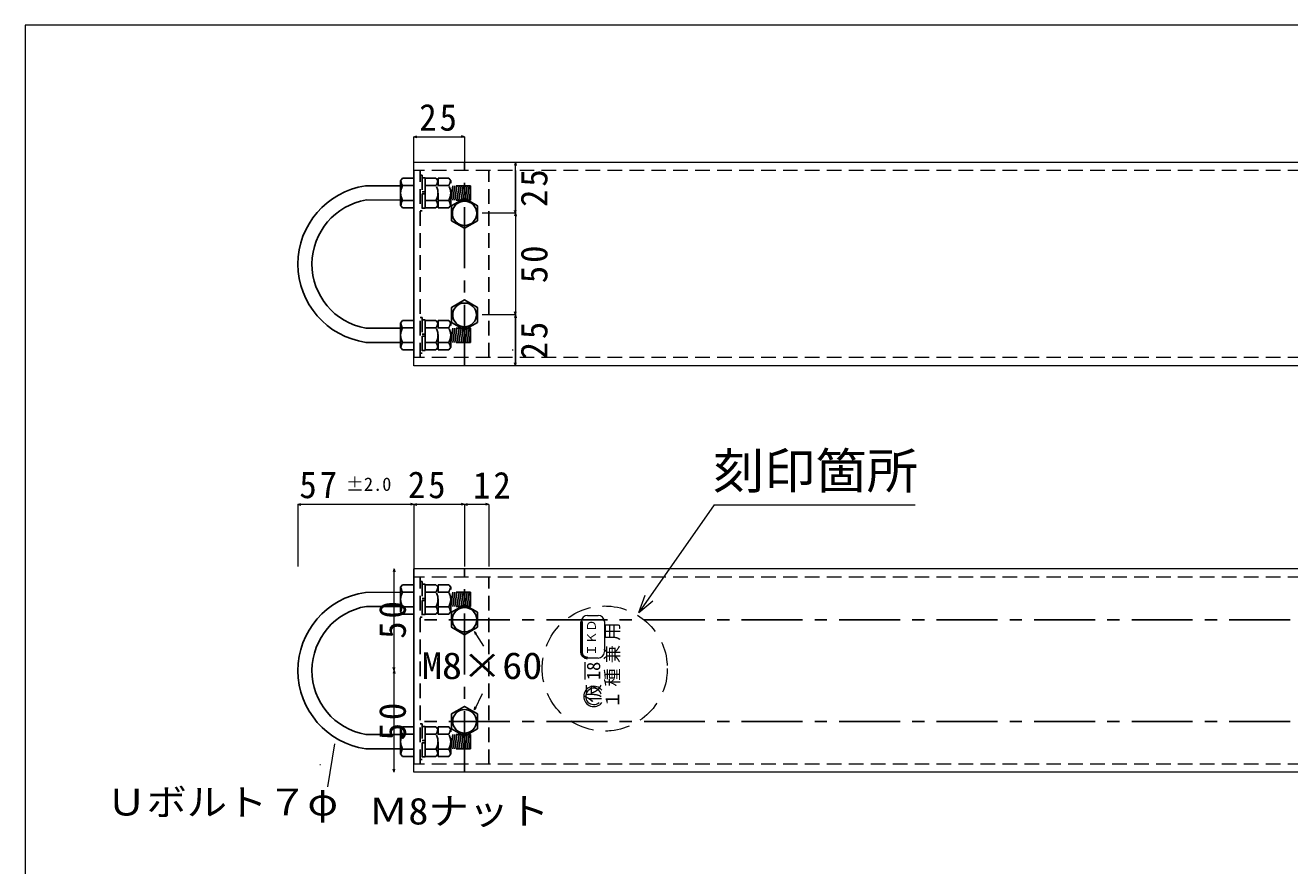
# Model space of a CAD drawing. Units: millimetres, scale not verified. Extents: x -791 to 4876, y -836 to 3020.
# Drawn here: x -791 to -168, y 209 to 623 of the extents above; entities that cross this region are included whole.
import ezdxf
from ezdxf.enums import TextEntityAlignment as Align

# ---------------------------------------------------------------- set-up
doc = ezdxf.new("R2010")
doc.units = ezdxf.units.MM
doc.header["$LTSCALE"] = 6
for name, pattern in [('CHAIN1', [8, 5, -1, 1, -1]), ('DASHED1', [1.8, 1.2, -0.6]), ('DASHED2', [3, 2, -1])]:
    doc.linetypes.add(name, pattern=pattern)
for name, color, linetype, lineweight in [('0-3', 7, 'Continuous', 18), ('0-A', 3, 'Continuous', 25), ('1-0', 7, 'Continuous', 18)]:
    doc.layers.add(name, color=color, linetype=linetype, lineweight=lineweight)
doc.styles.add('ＭＳ ゴシック', font='')
doc.styles.get('ＭＳ ゴシック').set_extended_font_data('MS Gothic')

msp = doc.modelspace()

# ---------------------------------------------------------------- linework, layer by layer
at = {"layer": '0-3'}
msp.add_lwpolyline([(-790.535, -589.047), (937.465, -589.047), (937.465, 622.953), (-790.535, 622.953)], close=True, dxfattribs=at)
at = {"layer": '0-A', "color": 4, "lineweight": 9}
for p, q in [((-599.347, 568.115), (-597.898, 568.503)), ((-599.347, 555.443), (-599.347, 568.115)), ((-599.347, 568.115), (-597.898, 567.727)), ((-574.347, 568.115), (-575.796, 567.727)), ((-574.347, 568.115), (-574.347, 555.443)), ((-549.347, 555.443), (-549.736, 553.994)), ((-549.347, 551.443), (-549.347, 555.443)), ((-549.347, 530.443), (-549.347, 555.443)), ((-549.347, 555.443), (-548.959, 553.994)), ((-549.347, 551.443), (-549.347, 455.443)), ((-549.347, 530.443), (-565.639, 530.443)), ((-549.347, 530.443), (-549.736, 531.892)), ((-549.347, 530.443), (-549.736, 528.994)), ((-549.347, 530.443), (-548.959, 531.892)), ((-549.347, 530.443), (-548.959, 528.994)), ((-549.347, 480.443), (-565.639, 480.443)), ((-549.347, 480.443), (-549.736, 481.892)), ((-549.347, 480.443), (-549.736, 478.994)), ((-549.347, 480.443), (-548.959, 481.892)), ((-549.347, 455.443), (-549.347, 480.443)), ((-549.347, 480.443), (-548.959, 478.994)), ((-549.347, 455.443), (-549.736, 456.892)), ((-549.347, 455.443), (-548.959, 456.892)), ((-656.347, 387.197), (-654.898, 387.586)), ((-656.347, 387.197), (-656.347, 356.666)), ((-656.347, 387.197), (-654.898, 386.809)), ((-599.347, 387.197), (-656.347, 387.197)), ((-599.347, 387.197), (-600.796, 387.586)), ((-599.347, 387.197), (-600.796, 386.809)), ((-599.347, 387.197), (-597.898, 387.586)), ((-574.347, 387.197), (-599.347, 387.197)), ((-599.347, 387.197), (-597.898, 386.809)), ((-599.347, 387.197), (-599.347, 321.108)), ((-574.347, 387.197), (-575.796, 387.586)), ((-574.347, 387.197), (-575.796, 386.809)), ((-574.347, 387.197), (-572.898, 387.586)), ((-562.347, 387.197), (-574.347, 387.197)), ((-574.347, 387.197), (-572.898, 386.809)), ((-574.347, 387.197), (-574.347, 356.666)), ((-562.347, 387.197), (-563.796, 387.586)), ((-562.347, 387.197), (-563.796, 386.809)), ((-562.347, 387.197), (-562.347, 356.666)), ((-609.029, 355.443), (-609.417, 353.994)), ((-609.029, 305.443), (-609.029, 355.443)), ((-609.029, 355.443), (-608.641, 353.994)), ((-569.512, 324.633), (-569.044, 323.207)), ((-609.029, 305.443), (-609.417, 306.892)), ((-609.029, 305.443), (-609.417, 303.994)), ((-609.029, 305.443), (-608.641, 306.892)), ((-609.029, 255.443), (-609.029, 305.443)), ((-609.029, 305.443), (-608.641, 303.994)), ((-565.635, 293.897), (-569.512, 286.144)), ((-569.512, 286.144), (-569.211, 287.614)), ((-569.512, 286.144), (-568.517, 287.266)), ((-641.673, 248.146), (-638.205, 269.337)), ((-645.574, 259.128), (-645.317, 259.128)), ((-609.029, 255.443), (-609.417, 256.892)), ((-609.029, 255.443), (-608.641, 256.892))]:
    msp.add_line(p, q, dxfattribs=at)
at = {"layer": '0-A', "color": 7, "lineweight": 18}
for p, q in [((215.993, 555.443), (-599.347, 555.443)), ((-599.347, 455.443), (-599.347, 555.443)), ((215.993, 455.443), (-599.347, 455.443)), ((-451.492, 387), (-352.599, 387)), ((-599.347, 351.443), (-599.347, 355.443)), ((215.993, 355.443), (-599.347, 355.443)), ((-488.487, 333.997), (-481.602, 339.792)), ((-514.977, 300.993), (-514.977, 309.632)), ((-514.713, 292.722), (-515.713, 292.722)), ((-599.347, 255.443), (-599.347, 259.443)), ((215.993, 255.443), (-599.347, 255.443))]:
    msp.add_line(p, q, dxfattribs=at)
at = {"layer": '0-A', "linetype": 'CHAIN1'}
for p, q in [((-574.347, 455.443), (-574.347, 555.443)), ((-574.347, 255.443), (-574.347, 355.443)), ((215.993, 330.443), (-599.347, 330.443)), ((215.993, 280.443), (-599.347, 280.443))]:
    msp.add_line(p, q, dxfattribs=at)
at = {"layer": '0-A', "color": 7, "linetype": 'DASHED1', "lineweight": 18}
for p, q in [((215.993, 551.443), (-599.347, 551.443)), ((215.993, 459.443), (-599.347, 459.443)), ((215.993, 351.443), (-599.347, 351.443)), ((215.993, 259.443), (-599.347, 259.443))]:
    msp.add_line(p, q, dxfattribs=at)
at = {"layer": '0-A'}
for p, q in [((-599.347, 459.443), (-599.347, 551.443)), ((-605.847, 543.943), (-623.104, 543.922)), ((-605.847, 534.493), (-605.847, 546.393)), ((-604.847, 544.068), (-599.347, 544.068)), ((-622.65, 536.995), (-605.847, 536.941)), ((-604.847, 536.818), (-599.347, 536.818)), ((-605.847, 534.493), (-604.847, 533.193)), ((-604.847, 533.193), (-599.347, 533.193)), ((-574.347, 523.081), (-567.972, 526.762)), ((-622.956, 473.943), (-605.847, 473.943)), ((-605.847, 464.493), (-605.847, 476.393)), ((-604.847, 474.068), (-599.347, 474.068)), ((-622.956, 466.943), (-605.847, 466.943)), ((-604.847, 466.818), (-599.347, 466.818)), ((-605.847, 464.493), (-604.847, 463.193)), ((-604.847, 463.193), (-599.347, 463.193)), ((-599.347, 259.443), (-599.347, 351.443)), ((-605.847, 343.943), (-623.104, 343.922)), ((-605.847, 334.493), (-605.847, 346.393)), ((-604.847, 344.068), (-599.347, 344.068)), ((-622.65, 336.995), (-605.847, 336.941)), ((-604.847, 336.818), (-599.347, 336.818)), ((-605.847, 334.493), (-604.847, 333.193)), ((-604.847, 333.193), (-599.347, 333.193)), ((-622.956, 273.943), (-605.847, 273.943)), ((-605.847, 264.493), (-605.847, 276.393)), ((-604.847, 274.068), (-599.347, 274.068)), ((-622.956, 266.943), (-605.847, 266.943)), ((-605.847, 264.493), (-604.847, 263.193)), ((-604.847, 266.818), (-599.347, 266.818)), ((-604.847, 263.193), (-599.347, 263.193))]:
    msp.add_line(p, q, dxfattribs=at)
at = {"layer": '0-A', "linetype": 'DASHED1'}
for p, q in [((-596.147, 459.443), (-596.147, 551.443)), ((-595.147, 549.193), (-596.147, 549.193)), ((-595.147, 549.193), (-595.147, 540.943)), ((-595.147, 547.943), (-593.647, 547.943)), ((-593.647, 547.943), (-593.647, 540.943)), ((-588.397, 547.693), (-593.647, 547.693)), ((-587.397, 546.393), (-588.397, 547.693)), ((-582.147, 547.693), (-587.397, 547.693)), ((-587.397, 533.193), (-587.397, 547.693)), ((-581.147, 546.393), (-582.147, 547.693)), ((-562.347, 459.443), (-562.347, 551.443)), ((-588.397, 544.068), (-593.647, 544.068)), ((-582.147, 544.068), (-587.397, 544.068)), ((-581.147, 534.493), (-581.147, 546.393)), ((-571.347, 543.943), (-581.147, 543.943)), ((-581.147, 536.943), (-580.097, 543.943)), ((-580.136, 536.943), (-579.085, 543.943)), ((-579.125, 536.943), (-578.074, 543.943)), ((-578.114, 536.943), (-577.063, 543.943)), ((-577.103, 536.943), (-576.052, 543.943)), ((-576.091, 536.943), (-575.041, 543.943)), ((-575.08, 536.943), (-574.029, 543.943)), ((-574.069, 536.943), (-573.018, 543.943)), ((-573.058, 536.943), (-572.007, 543.943)), ((-572.047, 536.943), (-571.347, 541.601)), ((-595.147, 540.943), (-593.647, 540.943)), ((-595.147, 539.943), (-595.147, 531.693)), ((-595.147, 539.943), (-593.647, 539.943)), ((-593.647, 540.943), (-593.647, 539.943)), ((-593.647, 539.943), (-593.647, 532.943)), ((-588.397, 536.818), (-593.647, 536.818)), ((-582.147, 536.818), (-587.397, 536.818)), ((-595.147, 531.693), (-596.147, 531.693)), ((-595.147, 532.943), (-593.647, 532.943)), ((-588.397, 533.193), (-593.647, 533.193)), ((-587.397, 534.493), (-588.397, 533.193)), ((-582.147, 533.193), (-587.397, 533.193)), ((-581.147, 534.493), (-582.147, 533.193)), ((-595.147, 479.193), (-596.147, 479.193)), ((-595.147, 479.193), (-595.147, 470.943)), ((-595.147, 477.943), (-593.647, 477.943)), ((-593.647, 477.943), (-593.647, 470.943)), ((-588.397, 477.693), (-593.647, 477.693)), ((-588.397, 474.068), (-593.647, 474.068)), ((-587.397, 476.393), (-588.397, 477.693)), ((-582.147, 477.693), (-587.397, 477.693)), ((-587.397, 463.193), (-587.397, 477.693)), ((-582.147, 474.068), (-587.397, 474.068)), ((-581.147, 476.393), (-582.147, 477.693)), ((-581.147, 464.493), (-581.147, 476.393)), ((-571.347, 473.943), (-581.147, 473.943)), ((-581.147, 466.943), (-580.097, 473.943)), ((-580.136, 466.943), (-579.085, 473.943)), ((-579.125, 466.943), (-578.074, 473.943)), ((-578.114, 466.943), (-577.063, 473.943)), ((-577.103, 466.943), (-576.052, 473.943)), ((-576.091, 466.943), (-575.041, 473.943)), ((-575.08, 466.943), (-574.029, 473.943)), ((-574.069, 466.943), (-573.018, 473.943)), ((-573.058, 466.943), (-572.007, 473.943)), ((-595.147, 470.943), (-593.647, 470.943)), ((-595.147, 469.943), (-595.147, 461.693)), ((-595.147, 469.943), (-593.647, 469.943)), ((-593.647, 470.943), (-593.647, 469.943)), ((-593.647, 469.943), (-593.647, 462.943)), ((-588.397, 466.818), (-593.647, 466.818)), ((-582.147, 466.818), (-587.397, 466.818)), ((-572.047, 466.943), (-571.347, 471.601)), ((-595.147, 461.693), (-596.147, 461.693)), ((-595.147, 462.943), (-593.647, 462.943)), ((-588.397, 463.193), (-593.647, 463.193)), ((-587.397, 464.493), (-588.397, 463.193)), ((-582.147, 463.193), (-587.397, 463.193)), ((-581.147, 464.493), (-582.147, 463.193)), ((-596.147, 259.443), (-596.147, 351.443)), ((-595.147, 349.193), (-596.147, 349.193)), ((-595.147, 349.193), (-595.147, 340.943)), ((-562.347, 259.443), (-562.347, 351.443)), ((-595.147, 347.943), (-593.647, 347.943)), ((-593.647, 347.943), (-593.647, 340.943)), ((-588.397, 347.693), (-593.647, 347.693)), ((-588.397, 344.068), (-593.647, 344.068)), ((-587.397, 346.393), (-588.397, 347.693)), ((-582.147, 347.693), (-587.397, 347.693)), ((-587.397, 333.193), (-587.397, 347.693)), ((-582.147, 344.068), (-587.397, 344.068)), ((-581.147, 346.393), (-582.147, 347.693)), ((-581.147, 334.493), (-581.147, 346.393)), ((-571.347, 343.943), (-581.147, 343.943)), ((-581.147, 336.943), (-580.097, 343.943)), ((-580.136, 336.943), (-579.085, 343.943)), ((-579.125, 336.943), (-578.074, 343.943)), ((-578.114, 336.943), (-577.063, 343.943)), ((-577.103, 336.943), (-576.052, 343.943)), ((-576.091, 336.943), (-575.041, 343.943)), ((-575.08, 336.943), (-574.029, 343.943)), ((-574.069, 336.943), (-573.018, 343.943)), ((-573.058, 336.943), (-572.007, 343.943)), ((-595.147, 340.943), (-593.647, 340.943)), ((-595.147, 339.943), (-595.147, 331.693)), ((-595.147, 339.943), (-593.647, 339.943)), ((-593.647, 340.943), (-593.647, 339.943)), ((-593.647, 339.943), (-593.647, 332.943)), ((-588.397, 336.818), (-593.647, 336.818)), ((-582.147, 336.818), (-587.397, 336.818)), ((-572.047, 336.943), (-571.347, 341.601)), ((-595.147, 331.693), (-596.147, 331.693)), ((-595.147, 332.943), (-593.647, 332.943)), ((-588.397, 333.193), (-593.647, 333.193)), ((-587.397, 334.493), (-588.397, 333.193)), ((-582.147, 333.193), (-587.397, 333.193)), ((-581.147, 334.493), (-582.147, 333.193)), ((-595.147, 279.193), (-596.147, 279.193)), ((-595.147, 279.193), (-595.147, 270.943)), ((-595.147, 277.943), (-593.647, 277.943)), ((-593.647, 277.943), (-593.647, 270.943)), ((-588.397, 277.693), (-593.647, 277.693)), ((-588.397, 274.068), (-593.647, 274.068)), ((-587.397, 276.393), (-588.397, 277.693)), ((-582.147, 277.693), (-587.397, 277.693)), ((-587.397, 263.193), (-587.397, 277.693)), ((-582.147, 274.068), (-587.397, 274.068)), ((-581.147, 276.393), (-582.147, 277.693)), ((-581.147, 264.493), (-581.147, 276.393)), ((-571.347, 273.943), (-581.147, 273.943)), ((-581.147, 266.943), (-580.097, 273.943)), ((-580.136, 266.943), (-579.085, 273.943)), ((-579.125, 266.943), (-578.074, 273.943)), ((-578.114, 266.943), (-577.063, 273.943)), ((-577.103, 266.943), (-576.052, 273.943)), ((-576.091, 266.943), (-575.041, 273.943)), ((-575.08, 266.943), (-574.029, 273.943)), ((-574.069, 266.943), (-573.018, 273.943)), ((-573.058, 266.943), (-572.007, 273.943)), ((-595.147, 270.943), (-593.647, 270.943)), ((-595.147, 269.943), (-595.147, 261.693)), ((-595.147, 269.943), (-593.647, 269.943)), ((-593.647, 270.943), (-593.647, 269.943)), ((-593.647, 269.943), (-593.647, 262.943)), ((-572.047, 266.943), (-571.347, 271.601)), ((-595.147, 261.693), (-596.147, 261.693)), ((-595.147, 262.943), (-593.647, 262.943)), ((-588.397, 266.818), (-593.647, 266.818)), ((-588.397, 263.193), (-593.647, 263.193)), ((-587.397, 264.493), (-588.397, 263.193)), ((-582.147, 266.818), (-587.397, 266.818)), ((-582.147, 263.193), (-587.397, 263.193)), ((-581.147, 264.493), (-582.147, 263.193))]:
    msp.add_line(p, q, dxfattribs=at)
at = {"layer": '0-A', "color": 4, "linetype": 'DASHED1', "lineweight": 9}
msp.add_line((-550.64, 462.943), (-550.64, 463.45), dxfattribs=at)
msp.add_line((-550.64, 462.943), (-550.64, 463.45), dxfattribs=at)
at = {"layer": '0-A', "color": 4, "lineweight": 9}
for points in [[(-599.347, 568.115), (-574.347, 568.115), (-575.796, 568.503)], [(-564.805, 317.433), (-569.512, 324.633), (-568.394, 323.632)]]:
    msp.add_lwpolyline(points, dxfattribs=at)
at = {"layer": '0-A'}
for points in [[(-605.847, 546.393), (-604.847, 547.693), (-599.347, 547.693)], [(-567.972, 526.762), (-567.972, 534.124), (-574.347, 537.804), (-580.723, 534.124), (-580.723, 526.762), (-574.347, 523.081)], [(-605.847, 476.393), (-604.847, 477.693), (-599.347, 477.693)], [(-605.847, 346.393), (-604.847, 347.693), (-599.347, 347.693)], [(-605.847, 276.393), (-604.847, 277.693), (-599.347, 277.693)]]:
    msp.add_lwpolyline(points, dxfattribs=at)
at = {"layer": '0-A', "linetype": 'DASHED1'}
for points in [[(-571.347, 543.943), (-571.347, 536.943), (-581.147, 536.943)], [(-571.347, 473.943), (-571.347, 466.943), (-581.147, 466.943)], [(-571.347, 343.943), (-571.347, 336.943), (-581.147, 336.943)], [(-571.347, 273.943), (-571.347, 266.943), (-581.147, 266.943)]]:
    msp.add_lwpolyline(points, dxfattribs=at)
at = {"layer": '0-A'}
for points in [[(-567.972, 476.762), (-567.972, 484.124), (-574.347, 487.804), (-580.723, 484.124), (-580.723, 476.762), (-574.347, 473.081)], [(-567.972, 326.762), (-567.972, 334.124), (-574.347, 337.804), (-580.723, 334.124), (-580.723, 326.762), (-574.347, 323.081)], [(-567.972, 276.762), (-567.972, 284.124), (-574.347, 287.804), (-580.723, 284.124), (-580.723, 276.762), (-574.347, 273.081)]]:
    msp.add_lwpolyline(points, close=True, dxfattribs=at)
at = {"layer": '0-A', "color": 7, "lineweight": 18}
msp.add_lwpolyline([(-451.492, 387), (-488.487, 333.997), (-485.422, 342.458)], dxfattribs=at)
at = {"layer": '0-A'}
for centre, radius in [((-574.347, 530.443), 6.005), ((-574.347, 480.443), 5.828), ((-574.347, 330.443), 6.005), ((-574.347, 280.443), 5.828)]:
    msp.add_circle(centre, radius, dxfattribs=at)
at = {"layer": '0-A', "color": 7, "linetype": 'DASHED2', "lineweight": 18}
msp.add_circle((-505.338, 306.418), 30.784, dxfattribs=at)
at = {"layer": '0-A'}
for centre, radius, start, end in [((-617.456, 505.443), 38.891, 98.34894, 261.8699), ((-598.777, 540.443), 7.07, 149.15568, 210.84432), ((-598.777, 547.693), 7.07, 189.54727, 210.84432), ((-617.456, 505.443), 31.977, 99.34733, 260.09582), ((-598.777, 533.193), 7.07, 149.15568, 170.45273), ((-598.777, 470.443), 7.07, 149.15568, 210.84432), ((-598.777, 477.693), 7.07, 189.54727, 210.84432), ((-598.777, 463.193), 7.07, 149.15568, 170.45273), ((-617.456, 305.443), 38.891, 98.34894, 261.8699), ((-598.777, 340.443), 7.07, 149.15568, 210.84432), ((-598.777, 347.693), 7.07, 189.54727, 210.84432), ((-617.456, 305.443), 31.977, 99.34733, 260.09582), ((-598.777, 333.193), 7.07, 149.15568, 170.45273), ((-598.777, 270.443), 7.07, 149.15568, 210.84432), ((-598.777, 277.693), 7.07, 189.54727, 210.84432), ((-598.777, 263.193), 7.07, 149.15568, 170.45273)]:
    msp.add_arc(centre, radius, start, end, dxfattribs=at)
at = {"layer": '0-A', "linetype": 'DASHED1'}
for centre, start, end in [((-594.468, 547.693), 329.15568, 350.45273), ((-594.468, 540.443), 329.15568, 30.84432), ((-588.218, 547.693), 329.15568, 350.45273), ((-588.218, 540.443), 329.15568, 30.84432), ((-594.468, 533.193), 9.54727, 30.84432), ((-588.218, 533.193), 9.54727, 30.84432), ((-594.468, 477.693), 329.15568, 350.45273), ((-594.468, 470.443), 329.15568, 30.84432), ((-588.218, 477.693), 329.15568, 350.45273), ((-588.218, 470.443), 329.15568, 30.84432), ((-594.468, 463.193), 9.54727, 30.84432), ((-588.218, 463.193), 9.54727, 30.84432), ((-594.468, 347.693), 329.15568, 350.45273), ((-594.468, 340.443), 329.15568, 30.84432), ((-588.218, 347.693), 329.15568, 350.45273), ((-588.218, 340.443), 329.15568, 30.84432), ((-594.468, 333.193), 9.54727, 30.84432), ((-588.218, 333.193), 9.54727, 30.84432), ((-594.468, 277.693), 329.15568, 350.45273), ((-594.468, 270.443), 329.15568, 30.84432), ((-588.218, 277.693), 329.15568, 350.45273), ((-588.218, 270.443), 329.15568, 30.84432), ((-594.468, 263.193), 9.54727, 30.84432), ((-588.218, 263.193), 9.54727, 30.84432)]:
    msp.add_arc(centre, 7.07, start, end, dxfattribs=at)
at = {"layer": '0-A', "color": 7, "lineweight": 18}
for radius, start, end in [(5, 36.86989, 323.1301), (4, 48.59038, 311.40961)]:
    msp.add_arc((-510.713, 292.722), radius, start, end, dxfattribs=at)
at = {"layer": '1-0'}
for p, q in [((-513.827, 332.569), (-508.526, 332.569)), ((-505.526, 329.569), (-505.526, 314.569)), ((-508.526, 311.569), (-513.827, 311.569))]:
    msp.add_line(p, q, dxfattribs=at)
at = {"layer": '1-0', "lineweight": 50}
msp.add_line((-516.827, 329.569), (-516.827, 314.569), dxfattribs=at)
at = {"layer": '1-0'}
for centre, start, end in [((-513.827, 329.569), 90, 180), ((-508.526, 329.569), 0, 90), ((-508.526, 314.569), 270, 0)]:
    msp.add_arc(centre, 3, start, end, dxfattribs=at)
at = {"layer": '1-0', "lineweight": 50}
msp.add_arc((-513.827, 314.569), 3, 180, 270, dxfattribs=at)

# ---------------------------------------------------------------- texts
at = {"layer": '0-A', "color": 2, "style": 'ＭＳ ゴシック', "width": 1.05}
msp.add_text('刻印箇所', height=17.6, dxfattribs=at).set_placement((-452.037, 389.62), align=Align.BOTTOM_LEFT)
at = {"layer": '0-A', "color": 4, "style": 'ＭＳ ゴシック'}
msp.add_text('±2.0', height=6.598, dxfattribs=at).set_placement((-632.827, 391.874), align=Align.BOTTOM_LEFT)
for s, p in [('用', (-496.403, 320.143)), ('兼', (-496.403, 309.056)), ('18', (-505.618, 300.777)), ('種', (-496.403, 297.537)), ('仮', (-505.618, 289.762)), ('１', (-496.259, 286.666))]:
    msp.add_text(s, height=6.598, rotation=90, dxfattribs=at).set_placement(p, align=Align.BOTTOM_LEFT)
at = {"layer": '0-A', "color": 6, "style": 'ＭＳ ゴシック', "width": 1.1}
for s, p in [('M8×60', (-595.318, 297.294)), ('Ｕボルト７φ', (-750.668, 230.153)), ('Ｍ8ナット', (-621.797, 225.733))]:
    msp.add_text(s, height=13.2, dxfattribs=at).set_placement(p, align=Align.BOTTOM_LEFT)
at = {"layer": '0-A', "color": 6, "char_height": 13.2, "attachment_point": 7, "style": 'ＭＳ ゴシック'}
for s, insert in [('\\T1.17;\\W0.95;25', (-596.614, 570.877)), ('\\T1.17;\\W0.95;57', (-655.639, 390.049)), ('\\T1.17;\\W0.95;25', (-602.207, 390.049)), ('\\T1.17;\\W0.95;12', (-570.126, 390.049))]:
    msp.add_mtext(s, dxfattribs=dict(at, insert=insert))
at = {"layer": '0-A', "color": 6, "char_height": 13.2, "attachment_point": 7, "rotation": 90, "style": 'ＭＳ ゴシック'}
for s, insert in [('\\T1.17;\\W0.95;25', (-533.346, 533.568)), ('\\T1.17;\\W0.95;50', (-533.346, 496.068)), ('\\T1.17;\\W0.95;25', (-533.346, 458.568)), ('\\T1.17;\\W0.95;50', (-603.029, 321.068)), ('\\T1.17;\\W0.95;50', (-603.029, 271.068))]:
    msp.add_mtext(s, dxfattribs=dict(at, insert=insert))
at = {"layer": '1-0', "style": 'ＭＳ ゴシック'}
msp.add_text('ＩＫＤ', height=4.399, rotation=90, dxfattribs=at).set_placement((-508.372, 312.569), align=Align.BOTTOM_LEFT)

doc.saveas('drawing.dxf')
